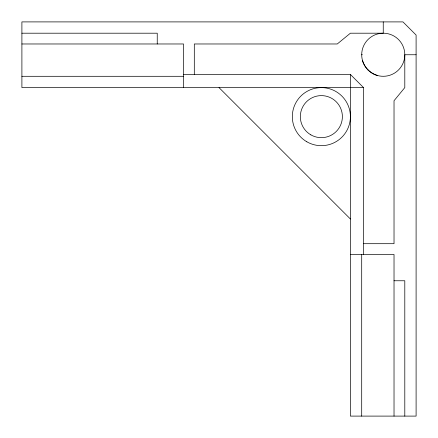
<?xml version="1.0" encoding="UTF-8"?>
<svg xmlns="http://www.w3.org/2000/svg" width="438" height="438" viewBox="0 0 438 438"><rect width="100%" height="100%" fill="white"/><g stroke="black" fill="none" stroke-linecap="round" stroke-linejoin="round"><path stroke-width="0.66" d="M21.9 33.2L157.242 33.2L157.242 43.975M21.9 43.975L183.522 43.975L183.522 87.6M361.7 54.75L362.434 54.75M416.1 54.75L404.8 54.75L404.8 87.6L394.025 100.74L394.025 243.692L363.54 243.692M183.522 74.46L350.4 74.46L363.54 87.6L363.54 254.478M21.9 76.3L183.522 76.3M363.54 87.6L21.9 87.6L21.9 21.9L402.96 21.9L416.1 35.04L416.1 416.1L350.4 416.1L350.4 74.46M350.4 254.478L394.025 254.478L394.025 416.1M394.025 280.758L404.8 280.758L404.8 416.1M377.671 75.566C370.378 73.48 364.52 67.622 362.434 60.329M219 87.6L350.4 219M383.25 21.9L383.25 33.2L350.4 33.2L337.26 43.975L194.308 43.975L194.308 74.46M361.7 254.478L361.7 416.1M368.013 69.987A21.55 21.55 0 0 0 404.066 60.329A21.55 21.55 0 0 0 377.671 33.934A21.55 21.55 0 0 0 368.013 69.987M306.841 141.786A29.039 29.039 0 0 0 350.4 116.639A29.039 29.039 0 0 0 306.841 91.493A29.039 29.039 0 0 0 306.841 141.786M310.849 134.849A21.024 21.024 0 0 0 342.385 116.639A21.024 21.024 0 0 0 310.849 98.43A21.024 21.024 0 0 0 310.849 134.849"/></g></svg>
